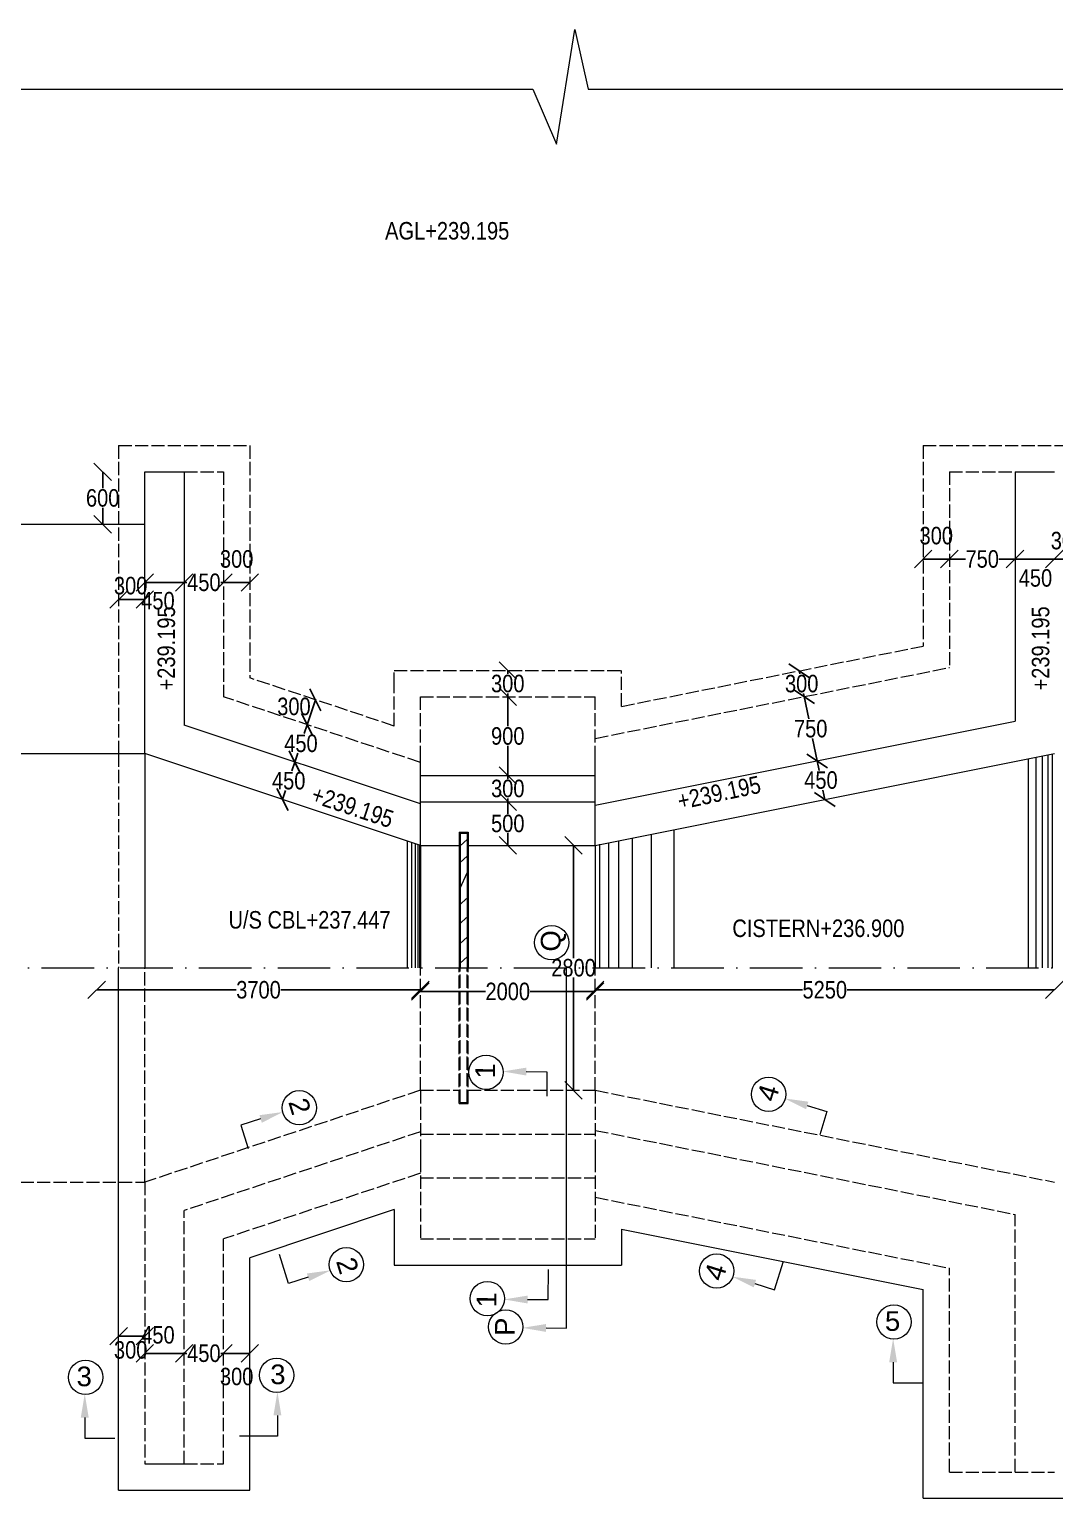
# Model space of a CAD drawing. Header units: inches. Extents: x 23061 to 455738, y -22027 to 396918.
# Drawn here: x 381048 to 392765, y 367795 to 384727 of the extents above; entities that cross this region are included whole.
import ezdxf

# ---------------------------------------------------------------- set-up
doc = ezdxf.new("R2010")
doc.units = ezdxf.units.IN
doc.header["$MEASUREMENT"] = 0
doc.linetypes.add('ACAD_ISO02W100', pattern=[15, 12, -3])
doc.linetypes.add('ACAD_ISO10W100', pattern=[18, 12, -3, 0, -3])
doc.layers.add('main canal', color=1, linetype='Continuous')
doc.layers.add('walls', color=130, linetype='Continuous')
doc.styles.add('ARIAL NARROW', font='ARIALN.TTF')
doc.dimstyles.new('STANDARD$0', dxfattribs={"dimscale": 88.888889, "dimtxt": 0.02, "dimasz": 0.02, "dimexe": 0.05, "dimexo": 0.1, "dimgap": 0.002, "dimtad": 2, "dimdec": 0, "dimzin": 1, "dimdsep": 46, "dimtxsty": 'Standard', "dimblk": 'OBLIQUE', "dimcen": 0.09, "dimadec": 0, "dimazin": 0, "dimtfac": 1, "dimtdec": 4, "dimtofl": 0, "dimtmove": 0, "dimatfit": 3, "dimfxl": 1, "dimtolj": 1, "dimtzin": 1, "dimarcsym": 0})

# ---------------------------------------------------------------- blocks, each defined once
blk = doc.blocks.new('_Oblique')
at = {"color": 0, "linetype": 'ByBlock', "lineweight": -2}
blk.add_line((-0.5, -0.5), (0.5, 0.5), dxfattribs=at)
blk = doc.blocks.new('*D30')
at = {"layer": 'Defpoints', "color": 0, "lineweight": 9, "transparency": 16777216}
for p in [(382065, 378210), (382365, 378210), (382365, 378210)]:
    blk.add_point(p, dxfattribs=at)
at = {"layer": 'main canal', "color": 0, "lineweight": -2, "transparency": 16777216}
blk.add_line((382065, 378210), (382365, 378210), dxfattribs=at)
at = {"layer": 'main canal', "color": 0, "lineweight": -2, "transparency": 16777216, "xscale": 200, "yscale": 200, "zscale": 200, "rotation": 180}
blk.add_blockref('_Oblique', (382065, 378210), dxfattribs=at)
at = {"layer": 'main canal', "color": 0, "lineweight": -2, "transparency": 16777216, "xscale": 200, "yscale": 200, "zscale": 200}
blk.add_blockref('_Oblique', (382365, 378210), dxfattribs=at)
at = {"layer": 'main canal', "color": 0, "lineweight": 15, "transparency": 16777216, "insert": (382203, 378368), "char_height": 200, "attachment_point": 5, "style": 'ARIAL NARROW'}
blk.add_mtext('\\A1;300', dxfattribs=at)
blk = doc.blocks.new('*D31')
at = {"layer": 'Defpoints', "color": 0, "lineweight": 9, "transparency": 16777216}
for p in [(382365, 378406), (382815, 378406), (382815, 378270)]:
    blk.add_point(p, dxfattribs=at)
at = {"layer": 'main canal', "color": 0, "lineweight": -2, "transparency": 16777216}
blk.add_line((382365, 378406), (382815, 378406), dxfattribs=at)
at = {"layer": 'main canal', "color": 0, "lineweight": -2, "transparency": 16777216, "xscale": 200, "yscale": 200, "zscale": 200, "rotation": 180}
blk.add_blockref('_Oblique', (382365, 378406), dxfattribs=at)
at = {"layer": 'main canal', "color": 0, "lineweight": -2, "transparency": 16777216, "xscale": 200, "yscale": 200, "zscale": 200}
blk.add_blockref('_Oblique', (382815, 378406), dxfattribs=at)
at = {"layer": 'main canal', "color": 0, "lineweight": 15, "transparency": 16777216, "insert": (382515, 378196), "char_height": 200, "attachment_point": 5, "style": 'ARIAL NARROW'}
blk.add_mtext('\\A1;450', dxfattribs=at)
blk = doc.blocks.new('*D32')
at = {"layer": 'Defpoints', "color": 0, "lineweight": 9, "transparency": 16777216}
for p in [(382815, 378406), (383265, 378406), (383265, 378248)]:
    blk.add_point(p, dxfattribs=at)
at = {"layer": 'main canal', "color": 0, "lineweight": -2, "transparency": 16777216}
for p, q in [((382815, 378406), (382846, 378406)), ((383265, 378406), (383235, 378406))]:
    blk.add_line(p, q, dxfattribs=at)
at = {"layer": 'main canal', "color": 0, "lineweight": -2, "transparency": 16777216, "xscale": 200, "yscale": 200, "zscale": 200, "rotation": 180}
blk.add_blockref('_Oblique', (382815, 378406), dxfattribs=at)
at = {"layer": 'main canal', "color": 0, "lineweight": -2, "transparency": 16777216, "xscale": 200, "yscale": 200, "zscale": 200}
blk.add_blockref('_Oblique', (383265, 378406), dxfattribs=at)
at = {"layer": 'main canal', "color": 0, "lineweight": 15, "transparency": 16777216, "insert": (383040, 378406), "char_height": 200, "attachment_point": 5, "style": 'ARIAL NARROW'}
blk.add_mtext('\\A1;450', dxfattribs=at)
blk = doc.blocks.new('*D33')
at = {"layer": 'Defpoints', "color": 0, "lineweight": 9, "transparency": 16777216}
for p in [(383265, 378406), (383565, 378406), (383565, 378299)]:
    blk.add_point(p, dxfattribs=at)
at = {"layer": 'main canal', "color": 0, "lineweight": -2, "transparency": 16777216}
blk.add_line((383265, 378406), (383565, 378406), dxfattribs=at)
at = {"layer": 'main canal', "color": 0, "lineweight": -2, "transparency": 16777216, "xscale": 200, "yscale": 200, "zscale": 200, "rotation": 180}
blk.add_blockref('_Oblique', (383265, 378406), dxfattribs=at)
at = {"layer": 'main canal', "color": 0, "lineweight": -2, "transparency": 16777216, "xscale": 200, "yscale": 200, "zscale": 200}
blk.add_blockref('_Oblique', (383565, 378406), dxfattribs=at)
at = {"layer": 'main canal', "color": 0, "lineweight": 15, "transparency": 16777216, "insert": (383415, 378673), "char_height": 200, "attachment_point": 5, "style": 'ARIAL NARROW'}
blk.add_mtext('\\A1;300', dxfattribs=at)
blk = doc.blocks.new('*D7')
at = {"layer": 'Defpoints', "color": 0, "lineweight": 9, "transparency": 16777216}
for p in [(392765, 378673), (392765, 378673), (393065, 378673)]:
    blk.add_point(p, dxfattribs=at)
at = {"layer": 'main canal', "color": 0, "lineweight": -2, "transparency": 16777216}
blk.add_line((393065, 378673), (392765, 378673), dxfattribs=at)
at = {"layer": 'main canal', "color": 0, "lineweight": -2, "transparency": 16777216, "xscale": 200, "yscale": 200, "zscale": 200, "rotation": 180}
blk.add_blockref('_Oblique', (392765, 378673), dxfattribs=at)
at = {"layer": 'main canal', "color": 0, "lineweight": -2, "transparency": 16777216, "xscale": 200, "yscale": 200, "zscale": 200}
blk.add_blockref('_Oblique', (393065, 378673), dxfattribs=at)
at = {"layer": 'main canal', "color": 0, "lineweight": 15, "transparency": 16777216, "insert": (392915, 378883), "char_height": 200, "attachment_point": 5, "style": 'ARIAL NARROW'}
blk.add_mtext('\\A1;300', dxfattribs=at)
blk = doc.blocks.new('*D8')
at = {"layer": 'Defpoints', "color": 0, "lineweight": 9, "transparency": 16777216}
for p in [(392315, 378673), (392315, 378673), (392765, 378673)]:
    blk.add_point(p, dxfattribs=at)
at = {"layer": 'main canal', "color": 0, "lineweight": -2, "transparency": 16777216}
blk.add_line((392765, 378673), (392315, 378673), dxfattribs=at)
at = {"layer": 'main canal', "color": 0, "lineweight": -2, "transparency": 16777216, "xscale": 200, "yscale": 200, "zscale": 200, "rotation": 180}
blk.add_blockref('_Oblique', (392315, 378673), dxfattribs=at)
at = {"layer": 'main canal', "color": 0, "lineweight": -2, "transparency": 16777216, "xscale": 200, "yscale": 200, "zscale": 200}
blk.add_blockref('_Oblique', (392765, 378673), dxfattribs=at)
at = {"layer": 'main canal', "color": 0, "lineweight": 15, "transparency": 16777216, "insert": (392549, 378456), "char_height": 200, "attachment_point": 5, "style": 'ARIAL NARROW'}
blk.add_mtext('\\A1;450', dxfattribs=at)
blk = doc.blocks.new('*D9')
at = {"layer": 'Defpoints', "color": 0, "lineweight": 9, "transparency": 16777216}
for p in [(391565, 378673), (391565, 378673), (392315, 378673)]:
    blk.add_point(p, dxfattribs=at)
at = {"layer": 'main canal', "color": 0, "lineweight": -2, "transparency": 16777216}
for p, q in [((391565, 378673), (391750, 378673)), ((392315, 378673), (392131, 378673))]:
    blk.add_line(p, q, dxfattribs=at)
at = {"layer": 'main canal', "color": 0, "lineweight": -2, "transparency": 16777216, "xscale": 200, "yscale": 200, "zscale": 200, "rotation": 180}
blk.add_blockref('_Oblique', (391565, 378673), dxfattribs=at)
at = {"layer": 'main canal', "color": 0, "lineweight": -2, "transparency": 16777216, "xscale": 200, "yscale": 200, "zscale": 200}
blk.add_blockref('_Oblique', (392315, 378673), dxfattribs=at)
at = {"layer": 'main canal', "color": 0, "lineweight": 15, "transparency": 16777216, "insert": (391940, 378673), "char_height": 200, "attachment_point": 5, "style": 'ARIAL NARROW'}
blk.add_mtext('\\A1;750', dxfattribs=at)
blk = doc.blocks.new('*D10')
at = {"layer": 'Defpoints', "color": 0, "lineweight": 9, "transparency": 16777216}
for p in [(391265, 378673), (391265, 378673), (391565, 378673)]:
    blk.add_point(p, dxfattribs=at)
at = {"layer": 'main canal', "color": 0, "lineweight": -2, "transparency": 16777216}
blk.add_line((391565, 378673), (391265, 378673), dxfattribs=at)
at = {"layer": 'main canal', "color": 0, "lineweight": -2, "transparency": 16777216, "xscale": 200, "yscale": 200, "zscale": 200, "rotation": 180}
blk.add_blockref('_Oblique', (391265, 378673), dxfattribs=at)
at = {"layer": 'main canal', "color": 0, "lineweight": -2, "transparency": 16777216, "xscale": 200, "yscale": 200, "zscale": 200}
blk.add_blockref('_Oblique', (391565, 378673), dxfattribs=at)
at = {"layer": 'main canal', "color": 0, "lineweight": 15, "transparency": 16777216, "insert": (391415, 378940), "char_height": 200, "attachment_point": 5, "style": 'ARIAL NARROW'}
blk.add_mtext('\\A1;300', dxfattribs=at)
blk = doc.blocks.new('*D11')
at = {"layer": 'Defpoints', "color": 0, "lineweight": 9, "transparency": 16777216}
for p in [(386515, 375899), (387293, 375899), (386515, 375399)]:
    blk.add_point(p, dxfattribs=at)
at = {"layer": 'main canal', "color": 0, "lineweight": -2, "transparency": 16777216}
for p, q in [((386515, 375899), (386515, 375761)), ((386515, 375399), (386515, 375537))]:
    blk.add_line(p, q, dxfattribs=at)
at = {"layer": 'main canal', "color": 0, "lineweight": -2, "transparency": 16777216, "xscale": 200, "yscale": 200, "zscale": 200}
for p, rotation in [((386515, 375899), 90), ((386515, 375399), 270)]:
    blk.add_blockref('_Oblique', p, dxfattribs=dict(at, rotation=rotation))
at = {"layer": 'main canal', "color": 0, "lineweight": 15, "transparency": 16777216, "insert": (386515, 375649), "char_height": 200, "attachment_point": 5, "style": 'ARIAL NARROW'}
blk.add_mtext('\\A1;500', dxfattribs=at)
blk = doc.blocks.new('*D34')
at = {"layer": 'Defpoints', "color": 0, "lineweight": 9, "transparency": 16777216}
for p in [(386515, 376199), (386515, 376199), (386515, 375899)]:
    blk.add_point(p, dxfattribs=at)
at = {"layer": 'main canal', "color": 0, "lineweight": -2, "transparency": 16777216}
for p, q in [((386515, 376199), (386515, 376161)), ((386515, 375899), (386515, 375937))]:
    blk.add_line(p, q, dxfattribs=at)
at = {"layer": 'main canal', "color": 0, "lineweight": -2, "transparency": 16777216, "xscale": 200, "yscale": 200, "zscale": 200}
for p, rotation in [((386515, 376199), 90), ((386515, 375899), 270)]:
    blk.add_blockref('_Oblique', p, dxfattribs=dict(at, rotation=rotation))
at = {"layer": 'main canal', "color": 0, "lineweight": 15, "transparency": 16777216, "insert": (386515, 376049), "char_height": 200, "attachment_point": 5, "style": 'ARIAL NARROW'}
blk.add_mtext('\\A1;300', dxfattribs=at)
blk = doc.blocks.new('*D35')
at = {"layer": 'Defpoints', "color": 0, "lineweight": 9, "transparency": 16777216}
for p in [(386515, 377099), (386515, 377099), (386515, 376199)]:
    blk.add_point(p, dxfattribs=at)
at = {"layer": 'main canal', "color": 0, "lineweight": -2, "transparency": 16777216}
for p, q in [((386515, 377099), (386515, 376761)), ((386515, 376199), (386515, 376537))]:
    blk.add_line(p, q, dxfattribs=at)
at = {"layer": 'main canal', "color": 0, "lineweight": -2, "transparency": 16777216, "xscale": 200, "yscale": 200, "zscale": 200}
for p, rotation in [((386515, 377099), 90), ((386515, 376199), 270)]:
    blk.add_blockref('_Oblique', p, dxfattribs=dict(at, rotation=rotation))
at = {"layer": 'main canal', "color": 0, "lineweight": 15, "transparency": 16777216, "insert": (386515, 376649), "char_height": 200, "attachment_point": 5, "style": 'ARIAL NARROW'}
blk.add_mtext('\\A1;900', dxfattribs=at)
blk = doc.blocks.new('*D36')
at = {"layer": 'Defpoints', "color": 0, "lineweight": 9, "transparency": 16777216}
for p in [(386515, 377399), (386515, 377399), (386515, 377099)]:
    blk.add_point(p, dxfattribs=at)
at = {"layer": 'main canal', "color": 0, "lineweight": -2, "transparency": 16777216}
for p, q in [((386515, 377399), (386515, 377361)), ((386515, 377099), (386515, 377137))]:
    blk.add_line(p, q, dxfattribs=at)
at = {"layer": 'main canal', "color": 0, "lineweight": -2, "transparency": 16777216, "xscale": 200, "yscale": 200, "zscale": 200}
for p, rotation in [((386515, 377399), 90), ((386515, 377099), 270)]:
    blk.add_blockref('_Oblique', p, dxfattribs=dict(at, rotation=rotation))
at = {"layer": 'main canal', "color": 0, "lineweight": 15, "transparency": 16777216, "insert": (386515, 377249), "char_height": 200, "attachment_point": 5, "style": 'ARIAL NARROW'}
blk.add_mtext('\\A1;300', dxfattribs=at)
blk = doc.blocks.new('*D12')
at = {"layer": 'Defpoints', "color": 0, "lineweight": 9, "transparency": 16777216}
for p in [(381329, 379671), (381883, 379671), (381329, 379071)]:
    blk.add_point(p, dxfattribs=at)
at = {"layer": 'main canal', "color": 0, "lineweight": -2, "transparency": 16777216}
for p, q in [((381883, 379671), (381883, 379483)), ((381883, 379071), (381883, 379259))]:
    blk.add_line(p, q, dxfattribs=at)
at = {"layer": 'main canal', "color": 0, "lineweight": -2, "transparency": 16777216, "xscale": 200, "yscale": 200, "zscale": 200}
for p, rotation in [((381883, 379671), 90), ((381883, 379071), 270)]:
    blk.add_blockref('_Oblique', p, dxfattribs=dict(at, rotation=rotation))
at = {"layer": 'main canal', "color": 0, "lineweight": 15, "transparency": 16777216, "insert": (381883, 379371), "char_height": 200, "attachment_point": 5, "style": 'ARIAL NARROW'}
blk.add_mtext('\\A1;600', dxfattribs=at)
blk = doc.blocks.new('*D41')
at = {"layer": 'Defpoints', "color": 0, "lineweight": 9, "transparency": 16777216}
for p in [(392765, 374349), (387515, 373999), (392765, 373747)]:
    blk.add_point(p, dxfattribs=at)
at = {"layer": 'main canal', "color": 0, "lineweight": -2, "transparency": 16777216}
for p, q in [((387515, 373747), (389886, 373747)), ((392765, 373747), (390395, 373747))]:
    blk.add_line(p, q, dxfattribs=at)
at = {"layer": 'main canal', "color": 0, "lineweight": -2, "transparency": 16777216, "xscale": 200, "yscale": 200, "zscale": 200, "rotation": 180}
blk.add_blockref('_Oblique', (387515, 373747), dxfattribs=at)
at = {"layer": 'main canal', "color": 0, "lineweight": -2, "transparency": 16777216, "xscale": 200, "yscale": 200, "zscale": 200}
blk.add_blockref('_Oblique', (392765, 373747), dxfattribs=at)
at = {"layer": 'main canal', "color": 0, "lineweight": 15, "transparency": 16777216, "insert": (390140, 373747), "char_height": 200, "attachment_point": 5, "style": 'ARIAL NARROW'}
blk.add_mtext('\\A1;5250', dxfattribs=at)
blk = doc.blocks.new('*D42')
at = {"layer": 'Defpoints', "color": 0, "lineweight": 9, "transparency": 16777216}
for p in [(385515, 373728), (385515, 373728), (387515, 373747)]:
    blk.add_point(p, dxfattribs=at)
at = {"layer": 'main canal', "color": 0, "lineweight": -2, "transparency": 16777216}
for p, q in [((385515, 373728), (386260, 373728)), ((387515, 373728), (386771, 373728))]:
    blk.add_line(p, q, dxfattribs=at)
at = {"layer": 'main canal', "color": 0, "lineweight": -2, "transparency": 16777216, "xscale": 200, "yscale": 200, "zscale": 200, "rotation": 180}
blk.add_blockref('_Oblique', (385515, 373728), dxfattribs=at)
at = {"layer": 'main canal', "color": 0, "lineweight": -2, "transparency": 16777216, "xscale": 200, "yscale": 200, "zscale": 200}
blk.add_blockref('_Oblique', (387515, 373728), dxfattribs=at)
at = {"layer": 'main canal', "color": 0, "lineweight": 15, "transparency": 16777216, "insert": (386515, 373728), "char_height": 200, "attachment_point": 5, "style": 'ARIAL NARROW'}
blk.add_mtext('\\A1;2000', dxfattribs=at)
blk = doc.blocks.new('*D43')
at = {"layer": 'Defpoints', "color": 0, "lineweight": 9, "transparency": 16777216}
for p in [(381815, 373747), (381815, 373739), (385515, 373747)]:
    blk.add_point(p, dxfattribs=at)
at = {"layer": 'main canal', "color": 0, "lineweight": -2, "transparency": 16777216}
for p, q in [((381815, 373747), (383411, 373747)), ((385515, 373747), (383920, 373747))]:
    blk.add_line(p, q, dxfattribs=at)
at = {"layer": 'main canal', "color": 0, "lineweight": -2, "transparency": 16777216, "xscale": 200, "yscale": 200, "zscale": 200, "rotation": 180}
blk.add_blockref('_Oblique', (381815, 373747), dxfattribs=at)
at = {"layer": 'main canal', "color": 0, "lineweight": -2, "transparency": 16777216, "xscale": 200, "yscale": 200, "zscale": 200}
blk.add_blockref('_Oblique', (385515, 373747), dxfattribs=at)
at = {"layer": 'main canal', "color": 0, "lineweight": 15, "transparency": 16777216, "insert": (383665, 373747), "char_height": 200, "attachment_point": 5, "style": 'ARIAL NARROW'}
blk.add_mtext('\\A1;3700', dxfattribs=at)
blk = doc.blocks.new('*D44')
at = {"layer": 'Defpoints', "color": 0, "lineweight": 9, "transparency": 16777216}
for p in [(387267, 375399), (387515, 375399), (387515, 372599)]:
    blk.add_point(p, dxfattribs=at)
at = {"layer": 'main canal', "color": 0, "lineweight": -2, "transparency": 16777216}
for p, q in [((387267, 375399), (387267, 374111)), ((387267, 372599), (387267, 373887))]:
    blk.add_line(p, q, dxfattribs=at)
at = {"layer": 'main canal', "color": 0, "lineweight": -2, "transparency": 16777216, "xscale": 200, "yscale": 200, "zscale": 200}
for p, rotation in [((387267, 375399), 90), ((387267, 372599), 270)]:
    blk.add_blockref('_Oblique', p, dxfattribs=dict(at, rotation=rotation))
at = {"layer": 'main canal', "color": 0, "lineweight": 15, "transparency": 16777216, "insert": (387267, 373999), "char_height": 200, "attachment_point": 5, "style": 'ARIAL NARROW'}
blk.add_mtext('\\A1;2800', dxfattribs=at)
blk = doc.blocks.new('*D73')
at = {"layer": 'Defpoints', "color": 0, "lineweight": 9, "transparency": 16777216}
for p in [(382065, 369788), (382365, 369788), (382365, 369788)]:
    blk.add_point(p, dxfattribs=at)
at = {"layer": 'main canal', "color": 0, "lineweight": -2, "transparency": 16777216}
blk.add_line((382065, 369788), (382365, 369788), dxfattribs=at)
at = {"layer": 'main canal', "color": 0, "lineweight": -2, "transparency": 16777216, "xscale": 200, "yscale": 200, "zscale": 200, "rotation": 180}
blk.add_blockref('_Oblique', (382065, 369788), dxfattribs=at)
at = {"layer": 'main canal', "color": 0, "lineweight": -2, "transparency": 16777216, "xscale": 200, "yscale": 200, "zscale": 200}
blk.add_blockref('_Oblique', (382365, 369788), dxfattribs=at)
at = {"layer": 'main canal', "color": 0, "lineweight": 15, "transparency": 16777216, "insert": (382203, 369629), "char_height": 200, "attachment_point": 5, "style": 'ARIAL NARROW'}
blk.add_mtext('\\A1;300', dxfattribs=at)
blk = doc.blocks.new('*D74')
at = {"layer": 'Defpoints', "color": 0, "lineweight": 9, "transparency": 16777216}
for p in [(382815, 369727), (382365, 369591), (382815, 369591)]:
    blk.add_point(p, dxfattribs=at)
at = {"layer": 'main canal', "color": 0, "lineweight": -2, "transparency": 16777216}
blk.add_line((382365, 369591), (382815, 369591), dxfattribs=at)
at = {"layer": 'main canal', "color": 0, "lineweight": -2, "transparency": 16777216, "xscale": 200, "yscale": 200, "zscale": 200, "rotation": 180}
blk.add_blockref('_Oblique', (382365, 369591), dxfattribs=at)
at = {"layer": 'main canal', "color": 0, "lineweight": -2, "transparency": 16777216, "xscale": 200, "yscale": 200, "zscale": 200}
blk.add_blockref('_Oblique', (382815, 369591), dxfattribs=at)
at = {"layer": 'main canal', "color": 0, "lineweight": 15, "transparency": 16777216, "insert": (382515, 369801), "char_height": 200, "attachment_point": 5, "style": 'ARIAL NARROW'}
blk.add_mtext('\\A1;450', dxfattribs=at)
blk = doc.blocks.new('*D75')
at = {"layer": 'Defpoints', "color": 0, "lineweight": 9, "transparency": 16777216}
for p in [(383265, 369750), (382815, 369591), (383265, 369591)]:
    blk.add_point(p, dxfattribs=at)
at = {"layer": 'main canal', "color": 0, "lineweight": -2, "transparency": 16777216}
for p, q in [((382815, 369591), (382846, 369591)), ((383265, 369591), (383235, 369591))]:
    blk.add_line(p, q, dxfattribs=at)
at = {"layer": 'main canal', "color": 0, "lineweight": -2, "transparency": 16777216, "xscale": 200, "yscale": 200, "zscale": 200, "rotation": 180}
blk.add_blockref('_Oblique', (382815, 369591), dxfattribs=at)
at = {"layer": 'main canal', "color": 0, "lineweight": -2, "transparency": 16777216, "xscale": 200, "yscale": 200, "zscale": 200}
blk.add_blockref('_Oblique', (383265, 369591), dxfattribs=at)
at = {"layer": 'main canal', "color": 0, "lineweight": 15, "transparency": 16777216, "insert": (383040, 369591), "char_height": 200, "attachment_point": 5, "style": 'ARIAL NARROW'}
blk.add_mtext('\\A1;450', dxfattribs=at)
blk = doc.blocks.new('*D76')
at = {"layer": 'Defpoints', "color": 0, "lineweight": 9, "transparency": 16777216}
for p in [(383565, 369698), (383265, 369591), (383565, 369591)]:
    blk.add_point(p, dxfattribs=at)
at = {"layer": 'main canal', "color": 0, "lineweight": -2, "transparency": 16777216}
blk.add_line((383265, 369591), (383565, 369591), dxfattribs=at)
at = {"layer": 'main canal', "color": 0, "lineweight": -2, "transparency": 16777216, "xscale": 200, "yscale": 200, "zscale": 200, "rotation": 180}
blk.add_blockref('_Oblique', (383265, 369591), dxfattribs=at)
at = {"layer": 'main canal', "color": 0, "lineweight": -2, "transparency": 16777216, "xscale": 200, "yscale": 200, "zscale": 200}
blk.add_blockref('_Oblique', (383565, 369591), dxfattribs=at)
at = {"layer": 'main canal', "color": 0, "lineweight": 15, "transparency": 16777216, "insert": (383415, 369325), "char_height": 200, "attachment_point": 5, "style": 'ARIAL NARROW'}
blk.add_mtext('\\A1;300', dxfattribs=at)
blk = doc.blocks.new('*D77')
at = {"layer": 'Defpoints', "color": 0, "lineweight": 9, "transparency": 16777216}
for p in [(384079, 376352), (383940, 375924), (383940, 375924)]:
    blk.add_point(p, dxfattribs=at)
at = {"layer": 'main canal', "color": 0, "lineweight": -2, "transparency": 16777216}
for p, q in [((384079, 376352), (384046, 376250)), ((383940, 375924), (383973, 376026))]:
    blk.add_line(p, q, dxfattribs=at)
at = {"layer": 'main canal', "color": 0, "lineweight": -2, "transparency": 16777216, "xscale": 200, "yscale": 200, "zscale": 200}
for p, rotation in [((384079, 376352), 72.06797784036118), ((383940, 375924), 252.0679778403612)]:
    blk.add_blockref('_Oblique', p, dxfattribs=dict(at, rotation=rotation))
at = {"layer": 'main canal', "color": 0, "lineweight": 15, "transparency": 16777216, "insert": (384010, 376138), "char_height": 200, "attachment_point": 5, "style": 'ARIAL NARROW'}
blk.add_mtext('\\A1;450', dxfattribs=at)
blk = doc.blocks.new('*D78')
at = {"layer": 'Defpoints', "color": 0, "lineweight": 9, "transparency": 16777216}
for p in [(384221, 376779), (384221, 376779), (384079, 376352)]:
    blk.add_point(p, dxfattribs=at)
at = {"layer": 'main canal', "color": 0, "lineweight": -2, "transparency": 16777216}
for p, q in [((384221, 376779), (384188, 376678)), ((384079, 376352), (384113, 376453))]:
    blk.add_line(p, q, dxfattribs=at)
at = {"layer": 'main canal', "color": 0, "lineweight": -2, "transparency": 16777216, "xscale": 200, "yscale": 200, "zscale": 200}
for p, rotation in [((384221, 376779), 71.56505117708502), ((384079, 376352), 251.565051177085)]:
    blk.add_blockref('_Oblique', p, dxfattribs=dict(at, rotation=rotation))
at = {"layer": 'main canal', "color": 0, "lineweight": 15, "transparency": 16777216, "insert": (384150, 376565), "char_height": 200, "attachment_point": 5, "style": 'ARIAL NARROW'}
blk.add_mtext('\\A1;450', dxfattribs=at)
blk = doc.blocks.new('*D79')
at = {"layer": 'Defpoints', "color": 0, "lineweight": 9, "transparency": 16777216}
for p in [(384316, 377064), (384316, 377064), (384221, 376779)]:
    blk.add_point(p, dxfattribs=at)
at = {"layer": 'main canal', "color": 0, "lineweight": -2, "transparency": 16777216}
blk.add_line((384221, 376779), (384316, 377064), dxfattribs=at)
at = {"layer": 'main canal', "color": 0, "lineweight": -2, "transparency": 16777216, "xscale": 200, "yscale": 200, "zscale": 200}
for p, rotation in [((384316, 377064), 71.56505117707096), ((384221, 376779), 251.565051177071)]:
    blk.add_blockref('_Oblique', p, dxfattribs=dict(at, rotation=rotation))
at = {"layer": 'main canal', "color": 0, "lineweight": 15, "transparency": 16777216, "insert": (384070, 376987), "char_height": 200, "attachment_point": 5, "style": 'ARIAL NARROW'}
blk.add_mtext('\\A1;300', dxfattribs=at)
blk = doc.blocks.new('*D80')
at = {"layer": 'Defpoints', "color": 0, "lineweight": 9, "transparency": 16777216}
for p in [(390052, 376365), (390052, 376365), (390140, 375924)]:
    blk.add_point(p, dxfattribs=at)
at = {"layer": 'main canal', "color": 0, "lineweight": -2, "transparency": 16777216}
for p, q in [((390052, 376365), (390074, 376257)), ((390140, 375924), (390119, 376032))]:
    blk.add_line(p, q, dxfattribs=at)
at = {"layer": 'main canal', "color": 0, "lineweight": -2, "transparency": 16777216, "xscale": 200, "yscale": 200, "zscale": 200}
for p, rotation in [((390052, 376365), 101.3099324740188), ((390140, 375924), 281.3099324740188)]:
    blk.add_blockref('_Oblique', p, dxfattribs=dict(at, rotation=rotation))
at = {"layer": 'main canal', "color": 0, "lineweight": 15, "transparency": 16777216, "insert": (390096, 376145), "char_height": 200, "attachment_point": 5, "style": 'ARIAL NARROW'}
blk.add_mtext('\\A1;450', dxfattribs=at)
blk = doc.blocks.new('*D81')
at = {"layer": 'Defpoints', "color": 0, "lineweight": 9, "transparency": 16777216}
for p in [(389905, 377101), (389905, 377101), (390052, 376365)]:
    blk.add_point(p, dxfattribs=at)
at = {"layer": 'main canal', "color": 0, "lineweight": -2, "transparency": 16777216}
for p, q in [((389905, 377101), (389956, 376845)), ((390052, 376365), (390001, 376621))]:
    blk.add_line(p, q, dxfattribs=at)
at = {"layer": 'main canal', "color": 0, "lineweight": -2, "transparency": 16777216, "xscale": 200, "yscale": 200, "zscale": 200}
for p, rotation in [((389905, 377101), 101.3099324740193), ((390052, 376365), 281.3099324740193)]:
    blk.add_blockref('_Oblique', p, dxfattribs=dict(at, rotation=rotation))
at = {"layer": 'main canal', "color": 0, "lineweight": 15, "transparency": 16777216, "insert": (389979, 376733), "char_height": 200, "attachment_point": 5, "style": 'ARIAL NARROW'}
blk.add_mtext('\\A1;750', dxfattribs=at)
blk = doc.blocks.new('*D82')
at = {"layer": 'Defpoints', "color": 0, "lineweight": 9, "transparency": 16777216}
for p in [(389846, 377395), (389846, 377395), (389905, 377101)]:
    blk.add_point(p, dxfattribs=at)
at = {"layer": 'main canal', "color": 0, "lineweight": -2, "transparency": 16777216}
for p, q in [((389846, 377395), (389853, 377360)), ((389905, 377101), (389898, 377136))]:
    blk.add_line(p, q, dxfattribs=at)
at = {"layer": 'main canal', "color": 0, "lineweight": -2, "transparency": 16777216, "xscale": 200, "yscale": 200, "zscale": 200}
for p, rotation in [((389846, 377395), 101.3099324740115), ((389905, 377101), 281.3099324740115)]:
    blk.add_blockref('_Oblique', p, dxfattribs=dict(at, rotation=rotation))
at = {"layer": 'main canal', "color": 0, "lineweight": 15, "transparency": 16777216, "insert": (389876, 377248), "char_height": 200, "attachment_point": 5, "style": 'ARIAL NARROW'}
blk.add_mtext('\\A1;300', dxfattribs=at)

msp = doc.modelspace()

# ---------------------------------------------------------------- linework, layer by layer
at = {"color": 0, "lineweight": 15}
for p, q in [((385970.5, 375394.5), (386050.5, 375466.5)), ((385970.5, 375203), (386050.5, 375275)), ((385970.5, 374911.6), (386050.5, 375083.5)), ((385970.5, 374723.8), (386044.5, 374790.4)), ((385970.5, 374507), (386044.5, 374573.6)), ((385970.5, 374277.2), (386050.5, 374349.1)), ((385970.5, 374053.9), (386050.5, 374125.8))]:
    msp.add_line(p, q, dxfattribs=at)
at = {"layer": 'main canal', "color": 7, "lineweight": 15}
for p, q in [((382365.5, 379670.9), (382815.5, 379670.9)), ((382365.5, 376448.9), (382365.5, 379670.9)), ((382815.5, 379670.9), (382815.5, 376773.2)), ((392315.5, 379670.9), (392315.5, 376817.8)), ((392465.5, 379670.9), (392765.5, 379670.9)), ((374946.9, 379070.9), (382365.5, 379070.9)), ((385515.5, 375873.2), (382815.5, 376773.2)), ((387515.5, 375857.8), (392315.5, 376817.8)), ((374946.9, 376448.9), (382365.5, 376448.9)), ((382365.5, 376448.9), (382365.5, 373998.9)), ((385515.5, 375398.9), (382365.5, 376448.9)), ((385515.5, 375398.9), (385515.5, 376398.9)), ((387515.5, 375398.9), (392765.5, 376448.9)), ((387515.5, 375398.9), (387515.5, 376398.9)), ((392552, 376406.2), (392552, 373998.9)), ((392625.7, 376420.9), (392625.7, 373998.9)), ((392690.5, 376433.9), (392690.5, 373998.9)), ((392740.5, 376443.9), (392740.5, 373998.9)), ((392465.5, 376388.9), (392465.5, 373998.9)), ((385515.5, 376198.9), (387515.5, 376198.9)), ((385515.5, 375898.9), (387515.5, 375898.9)), ((385960.5, 375548.9), (386060.5, 375548.9)), ((385960.5, 375548.9), (385960.5, 373998.9)), ((386060.5, 375548.9), (386060.5, 373998.9)), ((388415.5, 375578.9), (388415.5, 373998.9)), ((385365.5, 375448.9), (385365.5, 373998.9)), ((385415.5, 375432.2), (385415.5, 373998.9)), ((385455.5, 375418.9), (385455.5, 373998.9)), ((385485.5, 375408.9), (385485.5, 373998.9)), ((385505.5, 375402.2), (385505.5, 373998.9)), ((385515.5, 375398.9), (385960.5, 375398.9)), ((385515.5, 375398.9), (385515.5, 373998.9)), ((385970.5, 375538.9), (386050.5, 375538.9)), ((385970.5, 375538.9), (385970.5, 373998.9)), ((386050.5, 375538.9), (386050.5, 373998.9)), ((386060.5, 375398.9), (387515.5, 375398.9)), ((387515.5, 375398.9), (387515.5, 373998.9)), ((387565.5, 375413.5), (387565.5, 373998.9)), ((387665.5, 375428.9), (387665.5, 373998.9)), ((387779.7, 375451.7), (387779.7, 373998.9)), ((387937.4, 375483.3), (387937.4, 373998.9)), ((388154.6, 375526.7), (388154.6, 373998.9)), ((382065.5, 371548.9), (382065.5, 373998.9)), ((387188.3, 369880.5), (387188.3, 373998.9)), ((385960.5, 372448.9), (386060.5, 372448.9)), ((385970.5, 372458.9), (386050.5, 372458.9)), ((382065.5, 368026.9), (382065.5, 371548.9)), ((385215.5, 371234), (383565.5, 370684)), ((385215.5, 371234), (385215.5, 370598.9)), ((387815.5, 371009.2), (387815.5, 370598.9)), ((387815.5, 371009.2), (391265.5, 370319.2)), ((383565.5, 368026.9), (383565.5, 370684)), ((385215.5, 370598.9), (387815.5, 370598.9)), ((391265.5, 367933.9), (391265.5, 370319.2)), ((382365.5, 368326.9), (382815.5, 368326.9)), ((382065.5, 368026.9), (383565.5, 368026.9)), ((391265.5, 367933.9), (393065.5, 367933.9))]:
    msp.add_line(p, q, dxfattribs=at)
at = {"layer": 'main canal', "color": 7, "linetype": 'ACAD_ISO10W100', "lineweight": 15, "ltscale": 50}
msp.add_line((373983.1, 373998.9), (398504.5, 373998.9), dxfattribs=at)
at = {"layer": 'main canal', "color": 7, "lineweight": 15}
msp.add_lwpolyline([(374946.9, 367992.4), (374946.9, 373720.1), (375192.3, 373833.2), (374756.7, 373866), (374946.9, 373933.4), (374946.9, 384045.7), (386800.4, 384045.7), (387073.8, 383415.6), (387281.6, 384727), (387434.7, 384045.7), (397039.1, 384045.7), (397039.1, 374318), (397681.9, 374116.6), (396614.5, 373816.8), (397039.1, 373701.1), (397039.1, 367795.2)], dxfattribs=at)
at = {"layer": 'walls', "color": 7, "linetype": 'ACAD_ISO02W100', "lineweight": 15, "ltscale": 12.5}
for p, q in [((382065.5, 379970.9), (382065.5, 376448.9)), ((382065.5, 379970.9), (383565.5, 379970.9)), ((383565.5, 379970.9), (383565.5, 377313.8)), ((391265.5, 379970.9), (393065.5, 379970.9)), ((391265.5, 379970.9), (391265.5, 377678.6)), ((382815.5, 379670.9), (383265.5, 379670.9)), ((383265.5, 379670.9), (383265.5, 377097.6)), ((391565.5, 379670.9), (392465.5, 379670.9)), ((391565.5, 379670.9), (391565.5, 377432.6)), ((387815.5, 376988.6), (391265.5, 377678.6)), ((387515.5, 376622.6), (391565.5, 377432.6)), ((385215.5, 376763.8), (383565.5, 377313.8)), ((385215.5, 377398.9), (387815.5, 377398.9)), ((385215.5, 377225.9), (385215.5, 377398.9)), ((385215.5, 376763.8), (385215.5, 377298.9)), ((387815.5, 376988.6), (387815.5, 377398.9)), ((385515.5, 376347.6), (383265.5, 377097.6)), ((385515.5, 377098.9), (387515.5, 377098.9)), ((385515.5, 376198.9), (385515.5, 377098.9)), ((387515.5, 376198.9), (387515.5, 377098.9)), ((382065.5, 376448.9), (382065.5, 373998.9)), ((382365.5, 371548.9), (382365.5, 373998.9)), ((385515.5, 372598.9), (385515.5, 373998.9)), ((385960.5, 372448.9), (385960.5, 373998.9)), ((385970.5, 372458.9), (385970.5, 373998.9)), ((386050.5, 372458.9), (386050.5, 373998.9)), ((386060.5, 372448.9), (386060.5, 373998.9)), ((387515.5, 372598.9), (387515.5, 373998.9)), ((385515.5, 372598.9), (382365.5, 371548.9)), ((385515.5, 372598.9), (385960.5, 372598.9)), ((385515.5, 372598.9), (385515.5, 371798.9)), ((386060.5, 372598.9), (387515.5, 372598.9)), ((387515.5, 372598.9), (387515.5, 371798.9)), ((387515.5, 372598.9), (392765.5, 371548.9)), ((385515.5, 372124.5), (382815.5, 371224.5)), ((385515.5, 372098.9), (387515.5, 372098.9)), ((385515.5, 371998.9), (385515.5, 370898.9)), ((387515.5, 372140), (392315.5, 371180)), ((387515.5, 371998.9), (387515.5, 370898.9)), ((374946.9, 371548.9), (382365.5, 371548.9)), ((382365.5, 371548.9), (382365.5, 368326.9)), ((385515.5, 371650.2), (383265.5, 370900.2)), ((385515.5, 371598.9), (387515.5, 371598.9)), ((387515.5, 371375.1), (391565.5, 370565.1)), ((382815.5, 368326.9), (382815.5, 371224.5)), ((392315.5, 368233.9), (392315.5, 371180)), ((383265.5, 368326.9), (383265.5, 370900.2)), ((385515.5, 370898.9), (387515.5, 370898.9)), ((391565.5, 368233.9), (391565.5, 370565.1)), ((382815.5, 368326.9), (383265.5, 368326.9)), ((391565.5, 368233.9), (392315.5, 368233.9)), ((392315.5, 368233.9), (392765.5, 368233.9))]:
    msp.add_line(p, q, dxfattribs=at)
at = {"layer": 'walls', "color": 7, "lineweight": 15}
for p, q in [((386727.1, 372812.4), (386963.1, 372811.4)), ((386963.1, 372811.4), (386961.8, 372531.8)), ((389939.2, 372425.1), (390164.6, 372355.4)), ((390164.6, 372355.4), (390082, 372088.3)), ((383689.3, 372270.8), (383463.9, 372201.1)), ((383463.9, 372201.1), (383546.5, 371934)), ((384006.4, 370391.4), (383904.8, 370719.8)), ((389566.1, 370318.3), (389667.7, 370646.6)), ((386978.5, 370205.4), (386980, 370549.1)), ((384231.8, 370461.2), (384006.4, 370391.4)), ((389340.7, 370388.1), (389566.1, 370318.3)), ((386742.5, 370206.5), (386978.5, 370205.4)), ((386952.3, 369881.6), (387188.3, 369880.5)), ((390921.8, 369489.9), (390921.8, 369253.9)), ((390921.8, 369253.9), (391265.5, 369253.9)), ((381678.2, 368857.1), (381678.2, 368621.1)), ((383880.7, 368880.6), (383880.7, 368644.6)), ((381678.2, 368621.1), (382021.9, 368621.1)), ((383880.7, 368644.6), (383448.5, 368644.6))]:
    msp.add_line(p, q, dxfattribs=at)
for centre in [(387016.1, 374287.1), (386266.8, 372805.7), (389497, 372552.8), (384131.5, 372398.5), (384668.8, 370605.7), (388903.7, 370532.5), (386282.3, 370217.4), (390930.6, 369950.1), (386492.1, 369892.5), (381687, 369317.3), (383871.8, 369340.8)]:
    msp.add_circle(centre, 196.2, dxfattribs=at)
for points in [[(386726.9, 372767.8), (386727.3, 372857.7), (386457.1, 372814)], [(389926, 372382.4), (389952.6, 372468.4), (389681.3, 372505.3)], [(383702.5, 372228.2), (383675.9, 372314.1), (383947.2, 372351)], [(384218.6, 370503.9), (384245.2, 370417.9), (384489.9, 370540.7)], [(389353.9, 370430.7), (389327.3, 370344.8), (389082.6, 370467.6)], [(386742.7, 370251.2), (386742.3, 370161.2), (386472.5, 370207.4)], [(386952.5, 369926.3), (386952.1, 369836.3), (386682.3, 369882.5)], [(390966.5, 369489.9), (390876.5, 369489.9), (390921.5, 369759.9)], [(381722.9, 368857.1), (381632.9, 368857.1), (381677.9, 369127.1)], [(383836, 368880.6), (383926, 368880.6), (383881, 369150.6)]]:
    msp.add_solid(points, dxfattribs=at)

# ---------------------------------------------------------------- texts
at = {"layer": 'main canal', "color": 7, "lineweight": 15, "char_height": 200, "width": 1933.217, "attachment_point": 1, "style": 'ARIAL NARROW'}
for s, insert in [('AGL+239.195', (385112.4, 382526.9)), ('U/S CBL+237.447', (383322.2, 374648.1)), ('CISTERN+236.900', (389083.4, 374551.5))]:
    msp.add_mtext(s, dxfattribs=dict(at, insert=insert))
for insert, rotation in [((382510.2, 377170.6), 90), ((392507.3, 377170.6), 90), ((388440.1, 376000.4), 11.92996), ((384315.7, 376087.7), 341.65527)]:
    msp.add_mtext('+239.195', dxfattribs=dict(at, insert=insert, rotation=rotation))
at = {"layer": 'walls', "color": 7, "lineweight": 15, "char_height": 225, "width": 366.035, "style": 'ARIAL NARROW'}
for s, insert, attachment_point, rotation in [('{\\fArial|b0|i0|c0|p34;Q}', (386893.1, 374185.3), 1, 89.73906), ('{\\fArial|b0|i0|c0|p34;1}', (386144.8, 372908.7), 3, 89.73906), ('{\\fArial|b0|i0|c0|p34;2}', (384218.3, 372532.5), 1, 287.19576), ('{\\fArial|b0|i0|c0|p34;4}', (389410.2, 372686.8), 3, 72.80424), ('{\\fArial|b0|i0|c0|p34;2}', (384816.2, 370544.1), 3, 287.19576), ('{\\fArial|b0|i0|c0|p34;4}', (388756.3, 370471), 1, 72.80424), ('{\\fArial|b0|i0|c0|p34;1}', (386159.3, 370115.6), 1, 89.73906), ('{\\fArial|b0|i0|c0|p34;P}', (386369.1, 369790.7), 1, 89.73906)]:
    msp.add_mtext(s, dxfattribs=dict(at, insert=insert, attachment_point=attachment_point, rotation=rotation))
for s, insert, attachment_point in [('{\\fArial|b0|i0|c0|p34;5}', (390828.2, 370072.6), 1), ('{\\fArial|b0|i0|c0|p34;3}', (383974.2, 369463.4), 3), ('{\\fArial|b0|i0|c0|p34;3}', (381584.6, 369439.8), 1)]:
    msp.add_mtext(s, dxfattribs=dict(at, insert=insert, attachment_point=attachment_point))

# ---------------------------------------------------------------- dimensions: what is measured, and where the dimension line sits
at = {"layer": 'main canal', "color": 7, "lineweight": 15}
for base, p1, p2, angle, override, picture, middle in [((381883, 379670.9), (381328.6, 379070.9), (381328.6, 379670.9), 90, {"dimscale": 1, "dimtxt": 200, "dimasz": 200, "dimexe": 0.18, "dimexo": 0.0625, "dimgap": 10, "dimtad": 0, "dimtih": 1, "dimtoh": 1, "dimzin": 0, "dimtxsty": 'ARIAL NARROW', "dimblk1": 'Oblique', "dimblk2": 'Oblique', "dimsah": 1, "dimse1": 1, "dimse2": 1, "dimtmove": 2, "dimtzin": 0}, '*D12', (381883, 379370.9)), ((392765.5, 378673.3), (393065.5, 378673.3), (392765.5, 378673.3), 180, {"dimscale": 1, "dimtxt": 200, "dimasz": 200, "dimexe": 0.18, "dimexo": 0.0625, "dimgap": 10, "dimtad": 0, "dimtih": 1, "dimtoh": 1, "dimzin": 0, "dimtxsty": 'ARIAL NARROW', "dimblk1": 'Oblique', "dimblk2": 'Oblique', "dimsah": 1, "dimse1": 1, "dimse2": 1, "dimtmove": 2, "dimtzin": 0}, '*D7', (392915.5, 378882.7)), ((391565.5, 378673.3), (392315.5, 378673.3), (391565.5, 378673.3), 180, {"dimscale": 1, "dimtxt": 200, "dimasz": 200, "dimexe": 0.18, "dimexo": 0.0625, "dimgap": 10, "dimtad": 0, "dimtih": 1, "dimtoh": 1, "dimzin": 0, "dimtxsty": 'ARIAL NARROW', "dimblk1": 'Oblique', "dimblk2": 'Oblique', "dimsah": 1, "dimse1": 1, "dimse2": 1, "dimtmove": 2, "dimtzin": 0}, '*D9', (391940.5, 378673.3)), ((386515.5, 377398.9), (386515.5, 377098.9), (386515.5, 377398.9), 90, {"dimscale": 1, "dimtxt": 200, "dimasz": 200, "dimexe": 0.18, "dimexo": 0.0625, "dimgap": 10, "dimtad": 0, "dimtih": 1, "dimtoh": 1, "dimzin": 0, "dimtxsty": 'ARIAL NARROW', "dimblk1": 'Oblique', "dimblk2": 'Oblique', "dimsah": 1, "dimse1": 1, "dimse2": 1, "dimtmove": 2, "dimtzin": 0}, '*D36', (386515.5, 377248.9)), ((386515.5, 377098.9), (386515.5, 376198.9), (386515.5, 377098.9), 90, {"dimscale": 1, "dimtxt": 200, "dimasz": 200, "dimexe": 0.18, "dimexo": 0.0625, "dimgap": 10, "dimtad": 0, "dimtih": 1, "dimtoh": 1, "dimzin": 0, "dimtxsty": 'ARIAL NARROW', "dimblk1": 'Oblique', "dimblk2": 'Oblique', "dimsah": 1, "dimse1": 1, "dimse2": 1, "dimtmove": 2, "dimtzin": 0}, '*D35', (386515.5, 376648.9)), ((386515.5, 376198.9), (386515.5, 375898.9), (386515.5, 376198.9), 90, {"dimscale": 1, "dimtxt": 200, "dimasz": 200, "dimexe": 0.18, "dimexo": 0.0625, "dimgap": 10, "dimtad": 0, "dimtih": 1, "dimtoh": 1, "dimzin": 0, "dimtxsty": 'ARIAL NARROW', "dimblk1": 'Oblique', "dimblk2": 'Oblique', "dimsah": 1, "dimse1": 1, "dimse2": 1, "dimtmove": 2, "dimtzin": 0}, '*D34', (386515.5, 376048.9)), ((386515.5, 375898.9), (386515.5, 375398.9), (387293, 375898.9), 90, {"dimscale": 1, "dimtxt": 200, "dimasz": 200, "dimexe": 0.18, "dimexo": 0.0625, "dimgap": 10, "dimtad": 0, "dimtih": 1, "dimtoh": 1, "dimzin": 0, "dimtxsty": 'ARIAL NARROW', "dimblk1": 'Oblique', "dimblk2": 'Oblique', "dimsah": 1, "dimse1": 1, "dimse2": 1, "dimtmove": 2, "dimtzin": 0}, '*D11', (386515.5, 375648.9)), ((387266.7, 375398.9), (387515.5, 372598.9), (387515.5, 375398.9), 90, {"dimscale": 1, "dimtxt": 200, "dimasz": 200, "dimexe": 0.18, "dimexo": 0.0625, "dimgap": 10, "dimtad": 0, "dimtih": 1, "dimtoh": 1, "dimzin": 0, "dimtxsty": 'ARIAL NARROW', "dimblk1": 'Oblique', "dimblk2": 'Oblique', "dimsah": 1, "dimse1": 1, "dimse2": 1, "dimtzin": 0}, '*D44', (387266.7, 373998.9))]:
    dim = msp.add_linear_dim(base=base, p1=p1, p2=p2, angle=angle, dimstyle='STANDARD$0', override=override, dxfattribs=at)
    dim.commit()
    dim.dimension.update_dxf_attribs({"geometry": picture, "text_midpoint": middle})
for base, p1, p2, picture, middle in [((391265.5, 378673.3), (391565.5, 378673.3), (391265.5, 378673.3), '*D10', (391415.5, 378940.2)), ((392315.5, 378673.3), (392765.5, 378673.3), (392315.5, 378673.3), '*D8', (392548.7, 378455.8))]:
    dim = msp.add_linear_dim(base=base, p1=p1, p2=p2, angle=180, dimstyle='STANDARD$0', override={"dimscale": 1, "dimtxt": 200, "dimasz": 200, "dimexe": 0.18, "dimexo": 0.0625, "dimgap": 10, "dimtad": 0, "dimtih": 1, "dimtoh": 1, "dimzin": 0, "dimtxsty": 'ARIAL NARROW', "dimblk1": 'Oblique', "dimblk2": 'Oblique', "dimsah": 1, "dimse1": 1, "dimse2": 1, "dimtmove": 2, "dimtzin": 0}, dxfattribs=at)
    dim.commit()
    dim.dimension.update_dxf_attribs({"geometry": picture, "text_midpoint": middle, "dimtype": 160})
for base, p1, p2, picture, middle in [((383565.5, 378406.4), (383265.5, 378406.4), (383565.5, 378299.3), '*D33', (383415.5, 378672.6)), ((382365.5, 378209.9), (382065.5, 378209.9), (382365.5, 378209.9), '*D30', (382202.8, 378368.4)), ((382815.5, 378406.4), (382365.5, 378406.4), (382815.5, 378270.4), '*D31', (382515.5, 378196.4)), ((382365.5, 369787.9), (382065.5, 369787.9), (382365.5, 369787.9), '*D73', (382202.8, 369629.4)), ((382815.5, 369591.4), (382365.5, 369591.4), (382815.5, 369727.3), '*D74', (382515.5, 369801.4)), ((383565.5, 369591.4), (383265.5, 369591.4), (383565.5, 369698.5), '*D76', (383415.5, 369325.2))]:
    dim = msp.add_linear_dim(base=base, p1=p1, p2=p2, dimstyle='STANDARD$0', override={"dimscale": 1, "dimtxt": 200, "dimasz": 200, "dimexe": 0.18, "dimexo": 0.0625, "dimgap": 10, "dimtad": 0, "dimtih": 1, "dimtoh": 1, "dimzin": 0, "dimtxsty": 'ARIAL NARROW', "dimblk1": 'Oblique', "dimblk2": 'Oblique', "dimsah": 1, "dimse1": 1, "dimse2": 1, "dimtmove": 2, "dimtzin": 0}, dxfattribs=at)
    dim.commit()
    dim.dimension.update_dxf_attribs({"geometry": picture, "text_midpoint": middle, "dimtype": 160})
for base, p1, p2, picture, middle in [((383265.5, 378406.4), (382815.5, 378406.4), (383265.5, 378247.7), '*D32', (383040.5, 378406.4)), ((392765.5, 373747), (387515.5, 373998.9), (392765.5, 374348.9), '*D41', (390140.5, 373747)), ((381815.5, 373747), (385515.5, 373747), (381815.5, 373739), '*D43', (383665.5, 373747)), ((385515.5, 373727.6), (387515.5, 373747), (385515.5, 373727.6), '*D42', (386515.5, 373727.6)), ((383265.5, 369591.4), (382815.5, 369591.4), (383265.5, 369750.1), '*D75', (383040.5, 369591.4))]:
    dim = msp.add_linear_dim(base=base, p1=p1, p2=p2, dimstyle='STANDARD$0', override={"dimscale": 1, "dimtxt": 200, "dimasz": 200, "dimexe": 0.18, "dimexo": 0.0625, "dimgap": 10, "dimtad": 0, "dimtih": 1, "dimtoh": 1, "dimzin": 0, "dimtxsty": 'ARIAL NARROW', "dimblk1": 'Oblique', "dimblk2": 'Oblique', "dimsah": 1, "dimse1": 1, "dimse2": 1, "dimtzin": 0}, dxfattribs=at)
    dim.commit()
    dim.dimension.update_dxf_attribs({"geometry": picture, "text_midpoint": middle})
for p1, p2, picture, middle in [((389905.2, 377100.6), (389846.3, 377394.7), '*D82', (389875.7, 377247.7)), ((384221.3, 376778.9), (384316.2, 377063.5), '*D79', (384070.1, 376987.5)), ((390052.2, 376365.1), (389905.2, 377100.6), '*D81', (389978.7, 376732.8)), ((384079, 376352), (384221.3, 376778.9), '*D78', (384150.2, 376565.5)), ((384079, 376352), (383940.5, 375923.9), '*D77', (384009.8, 376137.9)), ((390140.5, 375923.9), (390052.2, 376365.1), '*D80', (390096.4, 376144.5))]:
    dim = msp.add_aligned_dim(p1=p1, p2=p2, distance=0, dimstyle='STANDARD$0', override={"dimscale": 1, "dimtxt": 200, "dimasz": 200, "dimexe": 0.18, "dimexo": 0.0625, "dimgap": 10, "dimtad": 0, "dimtih": 1, "dimtoh": 1, "dimzin": 0, "dimtxsty": 'ARIAL NARROW', "dimblk1": 'Oblique', "dimblk2": 'Oblique', "dimsah": 1, "dimse1": 1, "dimse2": 1, "dimtmove": 2, "dimtzin": 0}, dxfattribs=at)
    dim.commit()
    dim.dimension.update_dxf_attribs({"geometry": picture, "text_midpoint": middle})

doc.saveas('drawing.dxf')
